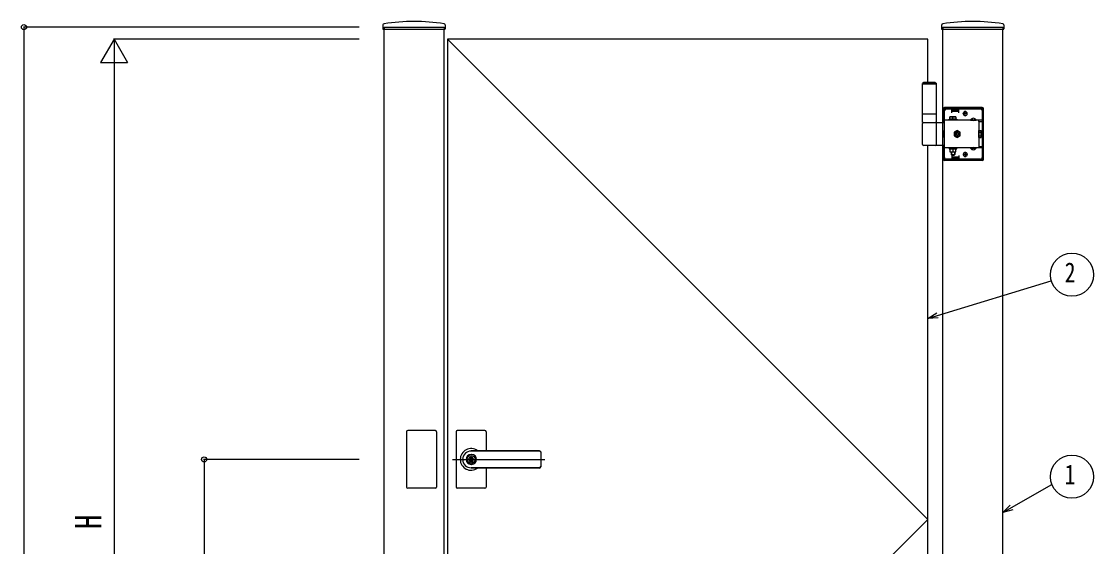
# Model space of a CAD drawing. Units: millimetres, scale not verified. Extents: x -4205 to 4205, y -2970 to 2970.
# Drawn here: x -2109 to -323, y 835 to 1709 of the extents above; entities that cross this region are included whole.
import ezdxf
from ezdxf.enums import TextEntityAlignment as Align

# ---------------------------------------------------------------- set-up
doc = ezdxf.new("R2010")
doc.units = ezdxf.units.MM
doc.header["$LTSCALE"] = 12
doc.layers.add('0-4_YKK_A1', color=4, linetype='Continuous')
doc.layers.add('0-5_YKK_D', color=6, linetype='Continuous')
doc.styles.add('ＭＳ ゴシック', font='')
doc.styles.get('ＭＳ ゴシック').set_extended_font_data('MS Gothic')

msp = doc.modelspace()

# ---------------------------------------------------------------- linework, layer by layer
at = {"layer": '0-4_YKK_A1'}
for p, q in [((-1506.73, 1703.41), (-1507.08, 1696.75)), ((-1504.98, 1699.72), (-1504.98, 1696.22)), ((-1403.23, 1703.41), (-1402.88, 1696.75)), ((-575.73, 1703.41), (-576.08, 1696.75)), ((-573.98, 1699.72), (-573.98, 1696.22)), ((-472.23, 1703.41), (-471.88, 1696.75)), ((-1506.58, 1696.22), (-1403.38, 1696.22)), ((-1504.98, -0.28), (-1504.98, 1696.22)), ((-1404.98, -0.28), (-1404.98, 1696.22)), ((-598.98, 1607.72), (-598.98, 1679.72)), ((-575.58, 1696.22), (-472.38, 1696.22)), ((-573.98, -0.28), (-573.98, 1696.22)), ((-473.98, -0.28), (-473.98, 1696.22)), ((-605.48, 1607.72), (-607.48, 1605.72)), ((-584.48, 1605.72), (-607.48, 1605.72)), ((-584.48, 1604.72), (-607.48, 1604.72)), ((-586.48, 1607.72), (-605.48, 1607.72)), ((-586.48, 1607.72), (-584.48, 1605.72)), ((-584.48, 1554.72), (-607.48, 1554.72)), ((-572.98, 1540.72), (-572.98, 1563.72)), ((-571.48, 1540.72), (-571.48, 1563.72)), ((-507.98, 1565.72), (-570.98, 1565.72)), ((-507.98, 1564.22), (-570.98, 1564.22)), ((-570.98, 1482.72), (-570.98, 1560.72)), ((-570.48, 1564.22), (-570.48, 1565.72)), ((-567.98, 1563.72), (-558.98, 1563.72)), ((-562.48, 1564.22), (-562.48, 1565.72)), ((-558.98, 1557.22), (-558.98, 1563.72)), ((-558.98, 1562.72), (-546.98, 1562.72)), ((-558.98, 1559.72), (-546.98, 1559.72)), ((-557.98, 1561.22), (-557.98, 1564.22)), ((-547.98, 1561.22), (-557.98, 1561.22)), ((-547.98, 1561.22), (-547.98, 1564.22)), ((-546.98, 1557.22), (-546.98, 1563.72)), ((-546.98, 1563.72), (-510.98, 1563.72)), ((-532.48, 1555.72), (-540.48, 1555.72)), ((-539.73, 1555.47), (-539.73, 1555.97)), ((-536.48, 1551.72), (-536.48, 1559.72)), ((-533.23, 1555.47), (-533.23, 1555.97)), ((-507.98, 1560.72), (-507.98, 1542.42)), ((-507.48, 1479.72), (-507.48, 1563.72)), ((-505.98, 1479.72), (-505.98, 1563.72)), ((-607.48, 1540.72), (-573.98, 1540.72)), ((-607.48, 1504.22), (-607.48, 1539.22)), ((-584.48, 1504.22), (-584.48, 1539.22)), ((-573.98, 1540.72), (-570.98, 1540.72)), ((-571.48, 1542.42), (-572.98, 1542.42)), ((-507.98, 1544.92), (-570.98, 1544.92)), ((-563.23, 1546.52), (-550.73, 1546.52)), ((-563.23, 1544.92), (-563.23, 1546.52)), ((-550.73, 1544.92), (-563.23, 1544.92)), ((-561.98, 1550.52), (-551.98, 1550.52)), ((-561.98, 1546.52), (-561.98, 1550.52)), ((-551.98, 1546.52), (-561.98, 1546.52)), ((-556.98, 1546.52), (-556.98, 1550.09)), ((-551.98, 1550.52), (-551.98, 1546.52)), ((-550.73, 1546.52), (-550.73, 1544.92)), ((-527.73, 1545.43), (-518.23, 1545.43)), ((-527.73, 1545.43), (-527.73, 1544.92)), ((-527.73, 1544.92), (-518.23, 1544.92)), ((-525.33, 1547.42), (-524.13, 1544.95)), ((-524.13, 1544.95), (-522.98, 1544.34)), ((-521.84, 1544.95), (-522.98, 1544.34)), ((-520.63, 1547.42), (-521.84, 1544.95)), ((-518.23, 1545.43), (-518.23, 1544.92)), ((-513.98, 1542.42), (-513.98, 1544.92)), ((-513.98, 1542.42), (-507.98, 1542.42)), ((-513.98, 1542.42), (-513.98, 1501.02)), ((-549.98, 1527.5), (-554.98, 1524.61)), ((-554.98, 1524.61), (-554.98, 1518.84)), ((-554.98, 1518.84), (-549.98, 1515.95)), ((-553.13, 1521.12), (-551.89, 1521.12)), ((-550.58, 1524.87), (-550.58, 1523.64)), ((-549.38, 1524.87), (-550.58, 1524.87)), ((-550.58, 1519.81), (-550.58, 1518.57)), ((-544.98, 1524.61), (-549.98, 1527.5)), ((-549.98, 1515.95), (-544.98, 1518.84)), ((-549.38, 1523.64), (-549.38, 1524.87)), ((-546.83, 1522.32), (-548.07, 1522.32)), ((-548.07, 1521.12), (-546.83, 1521.12)), ((-546.83, 1521.12), (-546.83, 1522.32)), ((-544.98, 1518.84), (-544.98, 1524.61)), ((-513.68, 1525.62), (-513.98, 1525.62)), ((-513.68, 1527.5), (-510.13, 1527.5)), ((-513.68, 1515.95), (-513.68, 1527.5)), ((-513.68, 1517.82), (-513.68, 1525.62)), ((-513.68, 1524.61), (-510.13, 1524.61)), ((-513.68, 1518.84), (-510.13, 1518.84)), ((-509.68, 1526.72), (-510.13, 1527.5)), ((-509.68, 1526.72), (-509.68, 1516.72)), ((-573.98, 1502.72), (-605.98, 1502.72)), ((-598.98, 207.72), (-598.98, 1502.72)), ((-570.98, 1502.72), (-573.98, 1502.72)), ((-572.98, 1479.72), (-572.98, 1502.72)), ((-571.48, 1501.02), (-572.98, 1501.02)), ((-571.48, 1479.72), (-571.48, 1502.72)), ((-513.68, 1517.82), (-513.98, 1517.82)), ((-513.98, 1501.02), (-513.98, 1498.52)), ((-513.98, 1501.02), (-507.98, 1501.02)), ((-513.68, 1515.95), (-510.13, 1515.95)), ((-509.68, 1516.72), (-510.13, 1515.95)), ((-507.98, 1501.02), (-507.98, 1482.72)), ((-507.98, 1498.52), (-570.98, 1498.52)), ((-550.73, 1498.52), (-563.23, 1498.52)), ((-563.23, 1498.52), (-563.23, 1496.92)), ((-563.23, 1496.92), (-550.73, 1496.92)), ((-561.98, 1496.92), (-561.98, 1491.92)), ((-551.98, 1496.92), (-561.98, 1496.92)), ((-561.98, 1491.92), (-551.98, 1491.92)), ((-560.18, 1498.52), (-560.18, 1496.92)), ((-559.98, 1491.92), (-559.98, 1487.52)), ((-559.98, 1487.52), (-553.98, 1487.52)), ((-559.98, 1487.52), (-558.98, 1486.52)), ((-559.44, 1491.92), (-559.44, 1486.98)), ((-558.98, 1486.52), (-554.98, 1486.52)), ((-558.98, 1486.22), (-558.98, 1479.72)), ((-558.98, 1483.72), (-546.98, 1483.72)), ((-556.98, 1496.92), (-556.98, 1492.36)), ((-553.98, 1487.52), (-554.98, 1486.52)), ((-554.52, 1491.92), (-554.52, 1486.98)), ((-553.98, 1491.92), (-553.98, 1487.52)), ((-553.78, 1498.52), (-553.78, 1496.92)), ((-551.98, 1491.92), (-551.98, 1496.92)), ((-550.73, 1496.92), (-550.73, 1498.52)), ((-546.98, 1486.22), (-546.98, 1479.72)), ((-532.48, 1487.72), (-540.48, 1487.72)), ((-539.73, 1487.97), (-539.73, 1487.47)), ((-536.48, 1491.72), (-536.48, 1483.72)), ((-533.23, 1487.97), (-533.23, 1487.47)), ((-527.73, 1498.52), (-518.23, 1498.52)), ((-527.73, 1498.02), (-527.73, 1498.52)), ((-527.73, 1498.02), (-518.23, 1498.02)), ((-525.33, 1496.02), (-524.13, 1498.49)), ((-524.13, 1498.49), (-522.98, 1499.1)), ((-521.84, 1498.49), (-522.98, 1499.1)), ((-520.63, 1496.02), (-521.84, 1498.49)), ((-518.23, 1498.02), (-518.23, 1498.52)), ((-507.98, 1479.22), (-570.98, 1479.22)), ((-507.98, 1477.72), (-570.98, 1477.72)), ((-570.48, 1477.72), (-570.48, 1479.22)), ((-558.98, 1479.72), (-567.98, 1479.72)), ((-562.48, 1477.72), (-562.48, 1479.22)), ((-558.98, 1480.72), (-546.98, 1480.72)), ((-557.98, 1482.22), (-557.98, 1479.22)), ((-547.98, 1482.22), (-557.98, 1482.22)), ((-547.98, 1482.22), (-547.98, 1479.22)), ((-510.98, 1479.72), (-546.98, 1479.72)), ((-1467.48, 1025.72), (-1467.48, 933.72)), ((-1419.48, 1027.72), (-1465.48, 1027.72)), ((-1417.48, 1025.72), (-1417.48, 933.72)), ((-1384.98, 1025.72), (-1384.98, 933.72)), ((-1336.98, 1027.72), (-1382.98, 1027.72)), ((-1334.98, 1025.72), (-1334.98, 994.29)), ((-1360.88, 984.27), (-1360.88, 981.22)), ((-1360.88, 984.27), (-1359.08, 984.27)), ((-1245.98, 994.22), (-1359.98, 994.22)), ((-1245.98, 993.72), (-1359.98, 993.72)), ((-1358.98, 987.92), (-1359.98, 987.92)), ((-1359.08, 984.27), (-1359.08, 981.67)), ((-1243.97, 992.22), (-1243.97, 967.17)), ((-1391.15, 979.72), (-1236.99, 979.72)), ((-1359.56, 980.4), (-1360.88, 981.22)), ((-1359.56, 979.04), (-1360.88, 978.22)), ((-1360.88, 978.22), (-1360.88, 975.17)), ((-1360.88, 975.17), (-1359.08, 975.17)), ((-1358.98, 971.52), (-1359.98, 971.52)), ((-1245.98, 965.72), (-1359.98, 965.72)), ((-1245.98, 965.22), (-1359.98, 965.22)), ((-1359.08, 977.77), (-1359.08, 975.17)), ((-1357.28, 980.72), (-1358.9, 981.4)), ((-1358.9, 978.05), (-1357.28, 978.72)), ((-1357.28, 980.72), (-1357.28, 978.72)), ((-1334.98, 965.16), (-1334.98, 933.72)), ((-1419.48, 931.72), (-1465.48, 931.72)), ((-1336.98, 931.72), (-1382.98, 931.72))]:
    msp.add_line(p, q, dxfattribs=at)
for points in [[(-1504.98, 1699.72), (-1404.98, 1699.72), (-1404.98, 1696.22)], [(-573.98, 1699.72), (-473.98, 1699.72), (-473.98, 1696.22)], [(-598.98, 1679.72), (-1398.98, 1679.72), (-1398.98, 79.72), (-598.98, 79.72), (-598.98, 102.72)], [(-1398.98, 1679.72), (-598.98, 879.72), (-1398.98, 79.72)], [(-607.48, 1540.72), (-607.48, 1554.72), (-607.48, 1605.72)], [(-584.48, 1540.72), (-584.48, 1554.72), (-584.48, 1605.72)], [(-570.98, 1516.62), (-572.98, 1516.62), (-572.98, 1526.82), (-570.98, 1526.82)], [(-551.89, 1522.32), (-553.13, 1522.32), (-553.13, 1521.12)], [(-550.58, 1518.57), (-549.38, 1518.57), (-549.38, 1519.81)]]:
    msp.add_lwpolyline(points, dxfattribs=at)
msp.add_circle((-1359.98, 979.72), 6.6, dxfattribs=at)
for centre, radius, start, end in [((-1504.73, 1703.31), 2, 99.0011, 177), ((-1454.98, 1389.22), 320, 80.9989, 99.0011), ((-1405.23, 1703.31), 2, 3, 80.9989), ((-573.73, 1703.31), 2, 99.0011, 177), ((-523.98, 1389.22), 320, 80.9989, 99.0011), ((-474.23, 1703.31), 2, 3, 80.9989), ((-1506.58, 1696.72), 0.5, 177, 270), ((-1403.38, 1696.72), 0.5, 270, 3), ((-575.58, 1696.72), 0.5, 177, 270), ((-472.38, 1696.72), 0.5, 270, 3), ((-570.98, 1563.72), 2, 90, 180), ((-570.98, 1563.72), 0.5, 90, 180), ((-567.98, 1560.72), 3, 90, 180), ((-536.48, 1555.97), 3.25, 0, 180), ((-536.48, 1555.47), 3.25, 180, 0), ((-510.98, 1560.72), 3, 0, 90), ((-507.98, 1563.72), 2, 0, 90), ((-507.98, 1563.72), 0.5, 0, 90), ((-605.98, 1539.22), 1.5, 90, 180), ((-585.98, 1539.22), 1.5, 0, 90), ((-559.48, 1543.09), 7.43, 70.34714, 109.65286), ((-554.48, 1543.09), 7.43, 70.34714, 109.65286), ((-522.98, 1542.15), 5.77, 34.65097, 145.34903), ((-549.98, 1521.72), 5, 76.88299, 190.15922), ((-549.98, 1521.72), 5, 190.15922, 76.88299), ((-549.98, 1521.72), 4.3, 83.27178, 183.77043), ((-549.98, 1521.72), 4.3, 183.77043, 83.27178), ((-551.89, 1523.64), 1.31, 270, 0), ((-551.89, 1519.81), 1.31, 0, 90), ((-548.07, 1523.64), 1.31, 180, 270), ((-548.07, 1519.81), 1.31, 90, 180), ((-512.24, 1526.05), 2.56, 325.61575, 34.38425), ((-512.24, 1517.39), 2.56, 325.61575, 34.38425), ((-519.23, 1521.72), 9.55, 342.41205, 17.58795), ((-605.98, 1504.22), 1.5, 180, 270), ((-585.98, 1504.22), 1.5, 270, 0), ((-559.48, 1499.36), 7.43, 250.34714, 289.65286), ((-554.48, 1499.36), 7.43, 250.34714, 289.65286), ((-536.48, 1487.97), 3.25, 0, 180), ((-536.48, 1487.47), 3.25, 180, 0), ((-522.98, 1501.3), 5.77, 214.65097, 325.34903), ((-570.98, 1479.72), 2, 180, 270), ((-570.98, 1479.72), 0.5, 180, 270), ((-567.98, 1482.72), 3, 180, 270), ((-510.98, 1482.72), 3, 270, 0), ((-507.98, 1479.72), 0.5, 270, 0), ((-507.98, 1479.72), 2, 270, 0), ((-1465.48, 1025.72), 2, 90, 180), ((-1419.48, 1025.72), 2, 0, 90), ((-1382.98, 1025.72), 2, 90, 180), ((-1336.98, 1025.72), 2, 0, 90), ((-1359.98, 979.72), 18, 54.01459, 180.00366), ((-1359.98, 979.72), 14, 90, 270), ((-1359.98, 979.72), 8.2, 90, 270), ((-1359.98, 979.72), 4, 103.00288, 256.99712), ((-1359.98, 979.72), 4, 283.00288, 76.99712), ((-1358.98, 979.72), 8.2, 270, 90), ((-1245.97, 992.22), 2, 0, 90), ((-1245.97, 991.72), 2, 0, 90), ((-1359.98, 979.72), 18, 180.00366, 305.98541), ((-1359.98, 979.72), 2, 116.74368, 243.25632), ((-1359.98, 979.72), 0.8, 301.82132, 58.17868), ((-1358.78, 981.67), 0.3, 180, 247.38014), ((-1358.78, 977.77), 0.3, 112.61986, 180), ((-1245.97, 967.72), 2, 270, 0), ((-1245.97, 967.22), 2, 270, 0), ((-1465.48, 933.72), 2, 180, 270), ((-1419.48, 933.72), 2, 270, 0), ((-1382.98, 933.72), 2, 180, 270), ((-1336.98, 933.72), 2, 270, 0)]:
    msp.add_arc(centre, radius, start, end, dxfattribs=at)
at = {"layer": '0-5_YKK_D'}
for p, q in [((-1546.36, 1699.72), (-2105.98, 1699.72)), ((-2104.98, 1699.72), (-2104.98, -0.28)), ((-1954.98, 1679.72), (-1977.48, 1640.75)), ((-1546.36, 1679.72), (-1955.98, 1679.72)), ((-1954.98, 1679.72), (-1932.48, 1640.75)), ((-1954.98, 1679.72), (-1954.98, 1601.78)), ((-1977.48, 1640.75), (-1932.48, 1640.75)), ((-1954.98, 1634.72), (-1954.98, 124.72)), ((-1546.36, 979.72), (-1805.98, 979.72)), ((-1804.98, 979.72), (-1804.98, 79.72))]:
    msp.add_line(p, q, dxfattribs=at)
for points in [[(-598.98, 1214.72), (-582.71, 1219.65), (-393.09, 1277.07)], [(-581.39, 1215.29), (-598.98, 1214.72), (-584.03, 1224.01)], [(-473.98, 891.11), (-459.23, 899.56), (-392.19, 937.97)], [(-456.97, 895.61), (-473.98, 891.11), (-461.49, 903.52)]]:
    msp.add_lwpolyline(points, dxfattribs=at)
for centre, radius in [((-2104.98, 1699.72), 4.25), ((-358.61, 1287.42), 36), ((-1804.98, 979.72), 4.25), ((-358.61, 950.95), 36)]:
    msp.add_circle(centre, radius, dxfattribs=at)

# ---------------------------------------------------------------- texts
at = {"layer": '0-5_YKK_D', "style": 'ＭＳ ゴシック', "width": 0.8}
for s, p in [('2', (-370.61, 1264.92)), ('1', (-370.61, 928.45))]:
    msp.add_text(s, height=32.99, dxfattribs=at).set_placement(p, align=Align.BOTTOM_LEFT)
msp.add_text('H', height=43.99, rotation=90, dxfattribs=at).set_placement((-1962.98, 863.72), align=Align.BOTTOM_LEFT)

doc.saveas('drawing.dxf')
